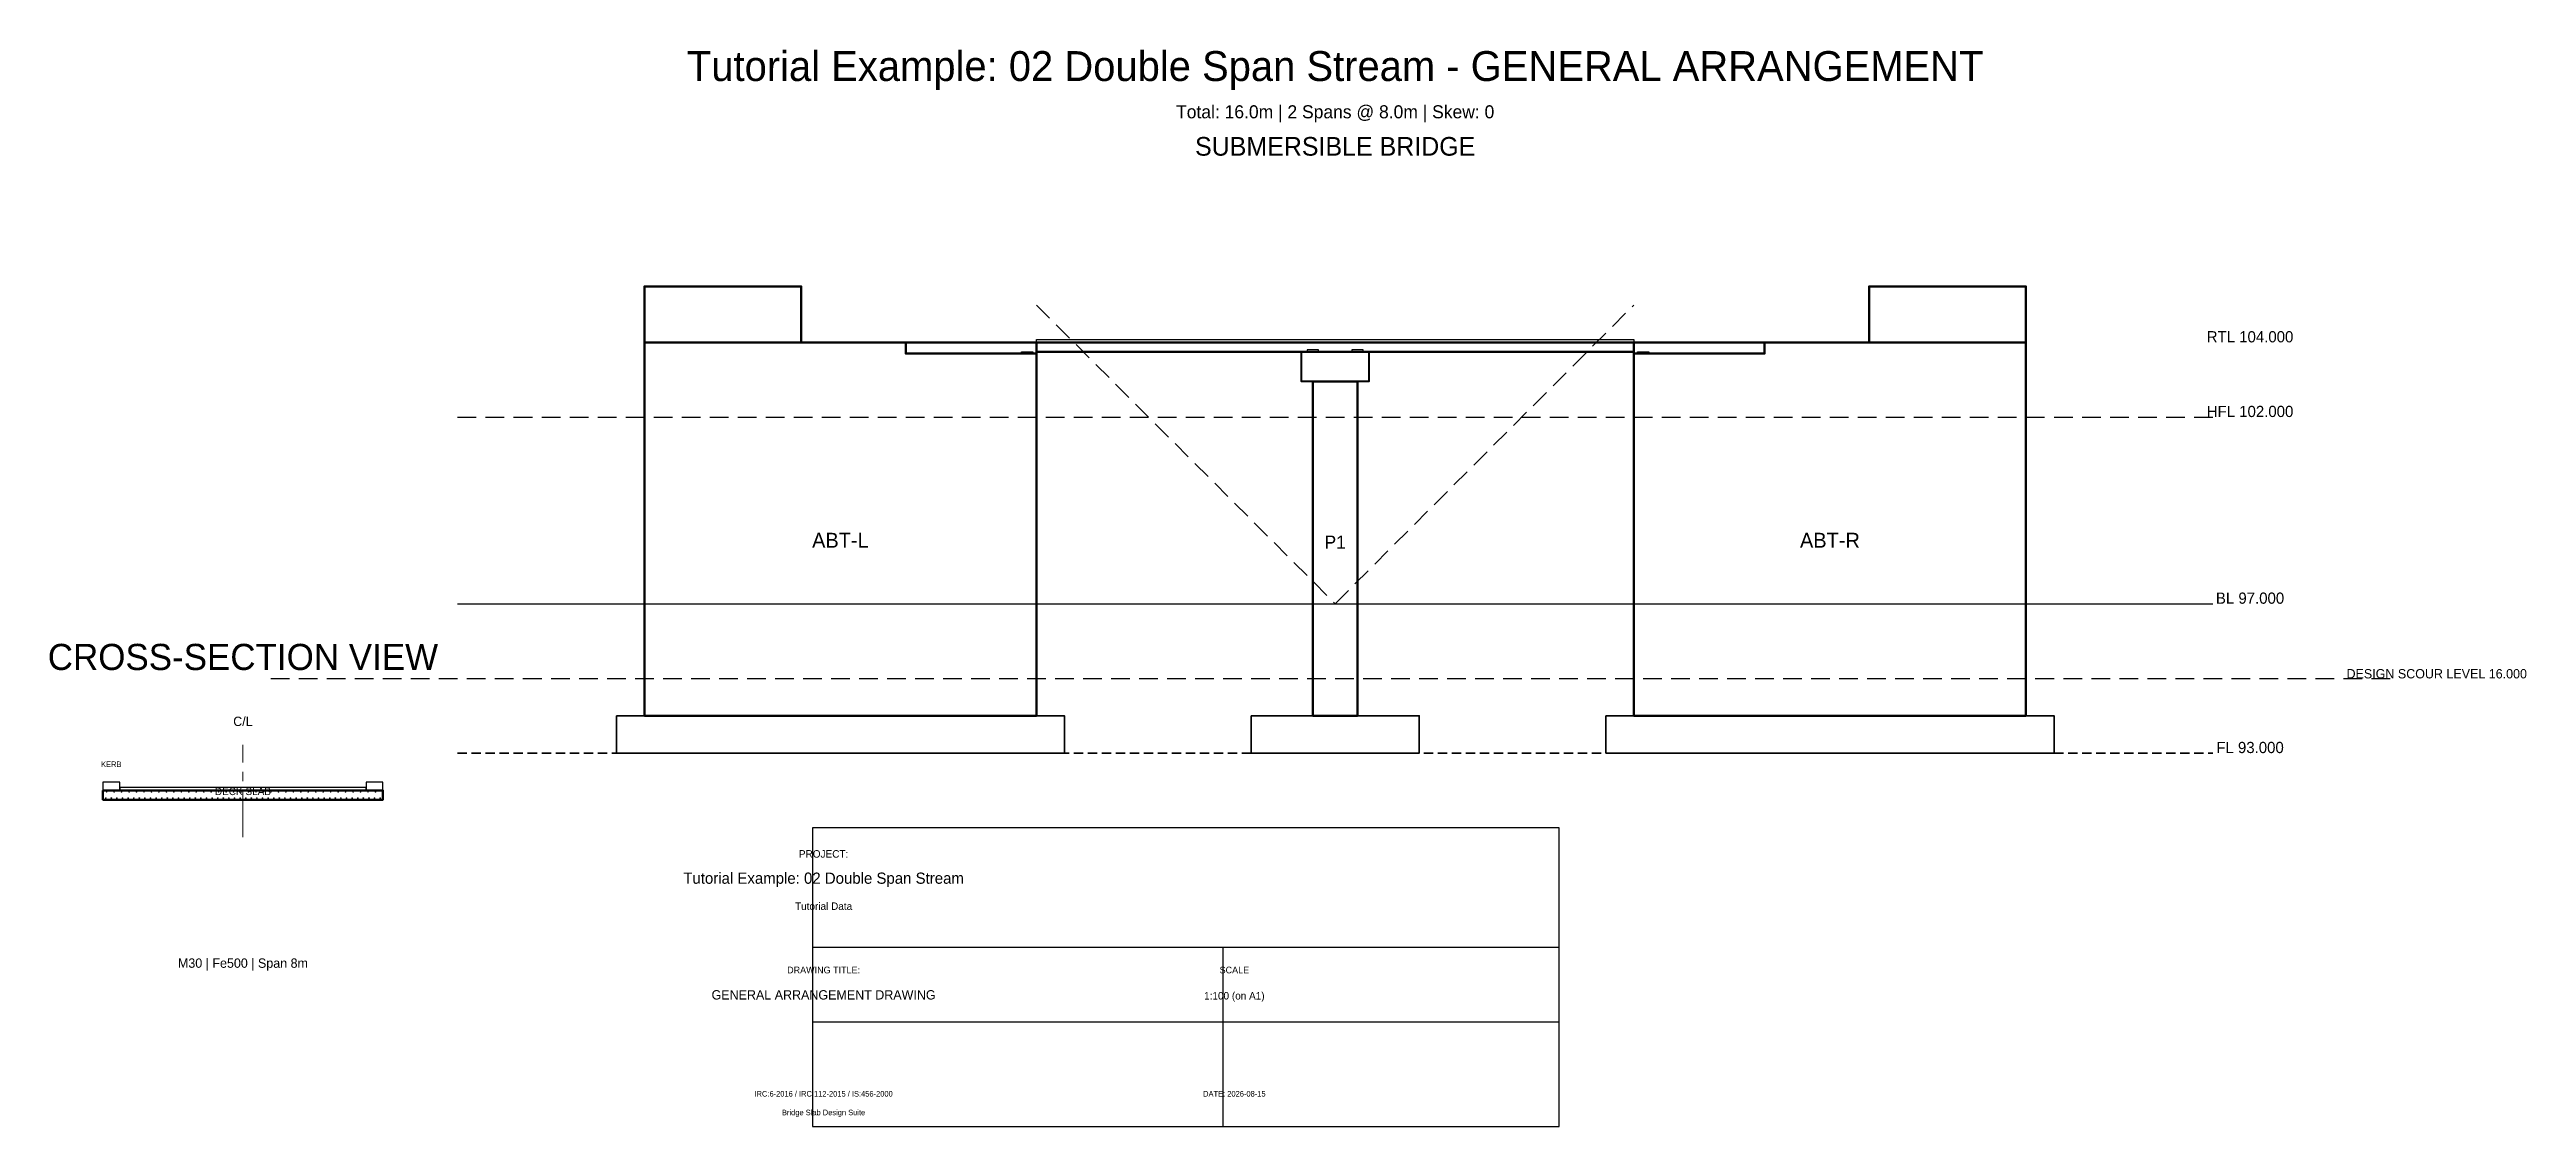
# Model space of a CAD drawing. Header units: metres. Extents: x -26 to 40, y -14 to 132.
# Drawn here: x -26.4 to 39.9, y 103 to 131.8 of the extents above.
import ezdxf
from ezdxf.enums import TextEntityAlignment as Align

# ---------------------------------------------------------------- set-up
doc = ezdxf.new("R2010")
doc.units = ezdxf.units.M
for name, pattern in [('CENTER', [2, 1.25, -0.25, 0.25, -0.25]), ('DASHED', [0.75, 0.5, -0.25]), ('HIDDEN', [0.375, 0.25, -0.125])]:
    doc.linetypes.add(name, pattern=pattern)
for name, color, linetype, lineweight in [('A-GRID', 8, 'CENTER', 15), ('A-TEXT', 7, 'CONTINUOUS', 18), ('A-TITLE', 7, 'CONTINUOUS', 25), ('G-BED', 32, 'CONTINUOUS', 25), ('G-HFL', 150, 'DASHED', 25), ('G-NGL', 30, 'DASHED', 25), ('H-CONC', 253, 'CONTINUOUS', 15), ('S-ABUT', 5, 'CONTINUOUS', 50), ('S-BEARING', 6, 'CONTINUOUS', 30), ('S-DECK', 4, 'CONTINUOUS', 50), ('S-FNDTN', 2, 'HIDDEN', 35), ('S-KERB', 8, 'CONTINUOUS', 25), ('S-PIER', 3, 'CONTINUOUS', 50), ('S-PIERCAP', 3, 'CONTINUOUS', 40), ('X-REBAR', 1, 'CONTINUOUS', 18)]:
    doc.layers.add(name, color=color, linetype=linetype, lineweight=lineweight)

msp = doc.modelspace()

# ---------------------------------------------------------------- hatches: boundary and pattern name
at = {"layer": 'H-CONC'}
h = msp.add_hatch(dxfattribs=at)
h.set_pattern_fill('ANSI31', color=256, scale=0.05, style=0)
h.set_pattern_definition([])
h.paths.add_polyline_path([(0, 124), (16, 124), (16, 123.75), (0, 123.75)])
h = msp.add_hatch(dxfattribs=at)
h.set_pattern_fill('ANSI31', color=256, scale=0.04, style=0)
h.set_pattern_definition([])
h.paths.add_polyline_path([(7.4, 122.95), (8.6, 122.95), (8.6, 114), (7.4, 114)])
h = msp.add_hatch(dxfattribs=at)
h.set_pattern_fill('ANSI32', color=256, scale=0.08, style=0)
h.set_pattern_definition([])
h.paths.add_polyline_path([(-11.25, 114), (0.75, 114), (0.75, 113), (-11.25, 113)])
h = msp.add_hatch(dxfattribs=at)
h.set_pattern_fill('ANSI32', color=256, scale=0.08, style=0)
h.set_pattern_definition([])
h.paths.add_polyline_path([(15.25, 114), (27.25, 114), (27.25, 113), (15.25, 113)])
h = msp.add_hatch(dxfattribs=at)
h.set_pattern_fill('ANSI31', color=256, scale=0.03, style=0)
h.set_pattern_definition([])
h.paths.add_polyline_path([(-25, 112), (-17.5, 112), (-17.5, 111.75), (-25, 111.75)])

# ---------------------------------------------------------------- linework, layer by layer
at = {"layer": 'A-GRID', "linetype": 'CENTER'}
msp.add_line((-21.25, 110.75), (-21.25, 113.225), dxfattribs=at)
at = {"layer": 'A-TITLE', "linetype": 'CONTINUOUS'}
for p, q in [((-6, 107.8), (14, 107.8)), ((5, 103), (5, 107.8)), ((-6, 105.8), (14, 105.8))]:
    msp.add_line(p, q, dxfattribs=at)
msp.add_lwpolyline([(-6, 103), (14, 103), (14, 111), (-6, 111)], close=True, dxfattribs=at)
at = {"layer": 'G-BED', "linetype": 'CONTINUOUS'}
msp.add_line((-15.5, 117), (31.5, 117), dxfattribs=at)
at = {"layer": 'G-BED', "linetype": 'DASHED'}
msp.add_line((-20.5, 115), (36.5, 115), dxfattribs=at)
at = {"layer": 'G-HFL', "linetype": 'DASHED'}
msp.add_line((-15.5, 122), (31.5, 122), dxfattribs=at)
at = {"layer": 'G-NGL', "linetype": 'DASHED'}
msp.add_lwpolyline([(0, 125), (8, 117), (16, 125)], dxfattribs=at)
at = {"layer": 'S-ABUT', "linetype": 'CONTINUOUS'}
for points in [[(-10.5, 124), (-6.3, 124), (-6.3, 125.5), (-10.5, 125.5)], [(22.3, 124), (26.5, 124), (26.5, 125.5), (22.3, 125.5)], [(-10.5, 124), (0, 124), (0, 114), (-10.5, 114)], [(16, 124), (26.5, 124), (26.5, 114), (16, 114)]]:
    msp.add_lwpolyline(points, close=True, dxfattribs=at)
at = {"layer": 'S-BEARING', "linetype": 'CONTINUOUS'}
for points in [[(-0.4, 123.75), (-0.1, 123.75), (-0.1, 123.7), (-0.4, 123.7)], [(7.25, 123.75), (7.55, 123.75), (7.55, 123.8), (7.25, 123.8)], [(8.45, 123.75), (8.75, 123.75), (8.75, 123.8), (8.45, 123.8)], [(16.1, 123.75), (16.4, 123.75), (16.4, 123.7), (16.1, 123.7)]]:
    msp.add_lwpolyline(points, close=True, dxfattribs=at)
at = {"layer": 'S-DECK', "linetype": 'CONTINUOUS'}
msp.add_line((0, 124), (16, 124), dxfattribs=at)
for points in [[(-3.5, 124), (0, 124), (0, 123.7), (-3.5, 123.7)], [(0, 124), (16, 124), (16, 123.75), (0, 123.75)], [(16, 124), (19.5, 124), (19.5, 123.7), (16, 123.7)], [(-25, 112), (-17.5, 112), (-17.5, 111.75), (-25, 111.75)]]:
    msp.add_lwpolyline(points, close=True, dxfattribs=at)
at = {"layer": 'S-FNDTN', "linetype": 'HIDDEN'}
msp.add_line((-15.5, 113), (31.5, 113), dxfattribs=at)
at = {"layer": 'S-FNDTN', "linetype": 'CONTINUOUS'}
for points in [[(-11.25, 114), (0.75, 114), (0.75, 113), (-11.25, 113)], [(5.75, 114), (10.25, 114), (10.25, 113), (5.75, 113)], [(15.25, 114), (27.25, 114), (27.25, 113), (15.25, 113)]]:
    msp.add_lwpolyline(points, close=True, dxfattribs=at)
at = {"layer": 'S-KERB', "linetype": 'CONTINUOUS'}
for points in [[(0, 124.075), (16, 124.075), (16, 124), (0, 124)], [(-25, 112), (-24.55, 112), (-24.55, 112.225), (-25, 112.225)], [(-17.95, 112), (-17.5, 112), (-17.5, 112.225), (-17.95, 112.225)], [(-24.55, 112), (-17.95, 112), (-17.95, 112.075), (-24.55, 112.075)]]:
    msp.add_lwpolyline(points, close=True, dxfattribs=at)
at = {"layer": 'S-PIER', "linetype": 'CONTINUOUS'}
msp.add_lwpolyline([(7.4, 122.95), (8.6, 122.95), (8.6, 114), (7.4, 114)], close=True, dxfattribs=at)
at = {"layer": 'S-PIERCAP', "linetype": 'CONTINUOUS'}
msp.add_lwpolyline([(7.1, 123.75), (8.9, 123.75), (8.9, 122.95), (7.1, 122.95)], close=True, dxfattribs=at)
at = {"layer": 'X-REBAR'}
for centre, radius in [((-24.925, 111.79), 0.01), ((-24.9, 111.96), 0.008), ((-24.775, 111.79), 0.01), ((-24.7, 111.96), 0.008), ((-24.625, 111.79), 0.01), ((-24.5, 111.96), 0.008), ((-24.475, 111.79), 0.01), ((-24.325, 111.79), 0.01), ((-24.3, 111.96), 0.008), ((-24.175, 111.79), 0.01), ((-24.1, 111.96), 0.008), ((-24.025, 111.79), 0.01), ((-23.9, 111.96), 0.008), ((-23.875, 111.79), 0.01), ((-23.725, 111.79), 0.01), ((-23.7, 111.96), 0.008), ((-23.575, 111.79), 0.01), ((-23.5, 111.96), 0.008), ((-23.425, 111.79), 0.01), ((-23.3, 111.96), 0.008), ((-23.275, 111.79), 0.01), ((-23.125, 111.79), 0.01), ((-23.1, 111.96), 0.008), ((-22.975, 111.79), 0.01), ((-22.9, 111.96), 0.008), ((-22.825, 111.79), 0.01), ((-22.7, 111.96), 0.008), ((-22.675, 111.79), 0.01), ((-22.525, 111.79), 0.01), ((-22.5, 111.96), 0.008), ((-22.375, 111.79), 0.01), ((-22.3, 111.96), 0.008), ((-22.225, 111.79), 0.01), ((-22.1, 111.96), 0.008), ((-22.075, 111.79), 0.01), ((-21.925, 111.79), 0.01), ((-21.9, 111.96), 0.008), ((-21.775, 111.79), 0.01), ((-21.7, 111.96), 0.008), ((-21.625, 111.79), 0.01), ((-21.5, 111.96), 0.008), ((-21.475, 111.79), 0.01), ((-21.325, 111.79), 0.01), ((-21.3, 111.96), 0.008), ((-21.175, 111.79), 0.01), ((-21.1, 111.96), 0.008), ((-21.025, 111.79), 0.01), ((-20.9, 111.96), 0.008), ((-20.875, 111.79), 0.01), ((-20.725, 111.79), 0.01), ((-20.7, 111.96), 0.008), ((-20.575, 111.79), 0.01), ((-20.5, 111.96), 0.008), ((-20.425, 111.79), 0.01), ((-20.3, 111.96), 0.008), ((-20.275, 111.79), 0.01), ((-20.125, 111.79), 0.01), ((-20.1, 111.96), 0.008), ((-19.975, 111.79), 0.01), ((-19.9, 111.96), 0.008), ((-19.825, 111.79), 0.01), ((-19.7, 111.96), 0.008), ((-19.675, 111.79), 0.01), ((-19.525, 111.79), 0.01), ((-19.5, 111.96), 0.008), ((-19.375, 111.79), 0.01), ((-19.3, 111.96), 0.008), ((-19.225, 111.79), 0.01), ((-19.1, 111.96), 0.008), ((-19.075, 111.79), 0.01), ((-18.925, 111.79), 0.01), ((-18.9, 111.96), 0.008), ((-18.775, 111.79), 0.01), ((-18.7, 111.96), 0.008), ((-18.625, 111.79), 0.01), ((-18.5, 111.96), 0.008), ((-18.475, 111.79), 0.01), ((-18.325, 111.79), 0.01), ((-18.3, 111.96), 0.008), ((-18.175, 111.79), 0.01), ((-18.1, 111.96), 0.008), ((-18.025, 111.79), 0.01), ((-17.9, 111.96), 0.008), ((-17.875, 111.79), 0.01), ((-17.725, 111.79), 0.01), ((-17.7, 111.96), 0.008), ((-17.575, 111.79), 0.01)]:
    msp.add_circle(centre, radius, dxfattribs=at)

# ---------------------------------------------------------------- texts
at = {"layer": 'A-GRID'}
msp.add_text('C/L', height=0.25, dxfattribs=at).set_placement((-21.25, 113.725), align=Align.CENTER)
at = {"layer": 'A-TEXT'}
for s, height, p in [('Tutorial Example: 02 Double Span Stream - GENERAL ARRANGEMENT', 0.8, (8, 131)), ('Total: 16.0m | 2 Spans @ 8.0m | Skew: 0', 0.35, (8, 130)), ('SUBMERSIBLE BRIDGE', 0.5, (8, 129)), ('RTL 104.000', 0.3, (32.5, 124)), ('ABT-L', 0.4, (-5.25, 118.5)), ('P1', 0.35, (8, 118.475)), ('ABT-R', 0.4, (21.25, 118.5)), ('CROSS-SECTION VIEW', 0.7, (-21.25, 115.225)), ('KERB', 0.15, (-24.775, 112.625)), ('FL 93.000', 0.3, (32.5, 113)), ('DECK SLAB', 0.2, (-21.25, 111.875)), ('M30 | Fe500 | Span 8m', 0.25, (-21.25, 107.25))]:
    msp.add_text(s, height=height, dxfattribs=at).set_placement(p, align=Align.CENTER)
at = {"layer": 'A-TITLE'}
for s, height, p in [('PROJECT:', 0.2, (-5.7, 110.2)), ('Tutorial Example: 02 Double Span Stream', 0.3, (-5.7, 109.5)), ('Tutorial Data', 0.2, (-5.7, 108.8)), ('DRAWING TITLE:', 0.18, (-5.7, 107.1)), ('SCALE', 0.18, (5.3, 107.1)), ('GENERAL ARRANGEMENT DRAWING', 0.25, (-5.7, 106.4)), ('1:100 (on A1)', 0.2, (5.3, 106.4)), ('IRC:6-2016 / IRC:112-2015 / IS:456-2000', 0.15, (-5.7, 103.8)), ('DATE: 2026-08-15', 0.15, (5.3, 103.8)), ('Bridge Slab Design Suite', 0.15, (-5.7, 103.3))]:
    msp.add_text(s, height=height, dxfattribs=at).set_placement(p, align=Align.CENTER)
at = {"layer": 'G-BED'}
for s, height, p in [('BL 97.000', 0.3, (32.5, 117)), ('DESIGN SCOUR LEVEL 16.000', 0.25, (37.5, 115))]:
    msp.add_text(s, height=height, dxfattribs=at).set_placement(p, align=Align.CENTER)
at = {"layer": 'G-HFL'}
msp.add_text('HFL 102.000', height=0.3, dxfattribs=at).set_placement((32.5, 122), align=Align.CENTER)

doc.saveas('drawing.dxf')
